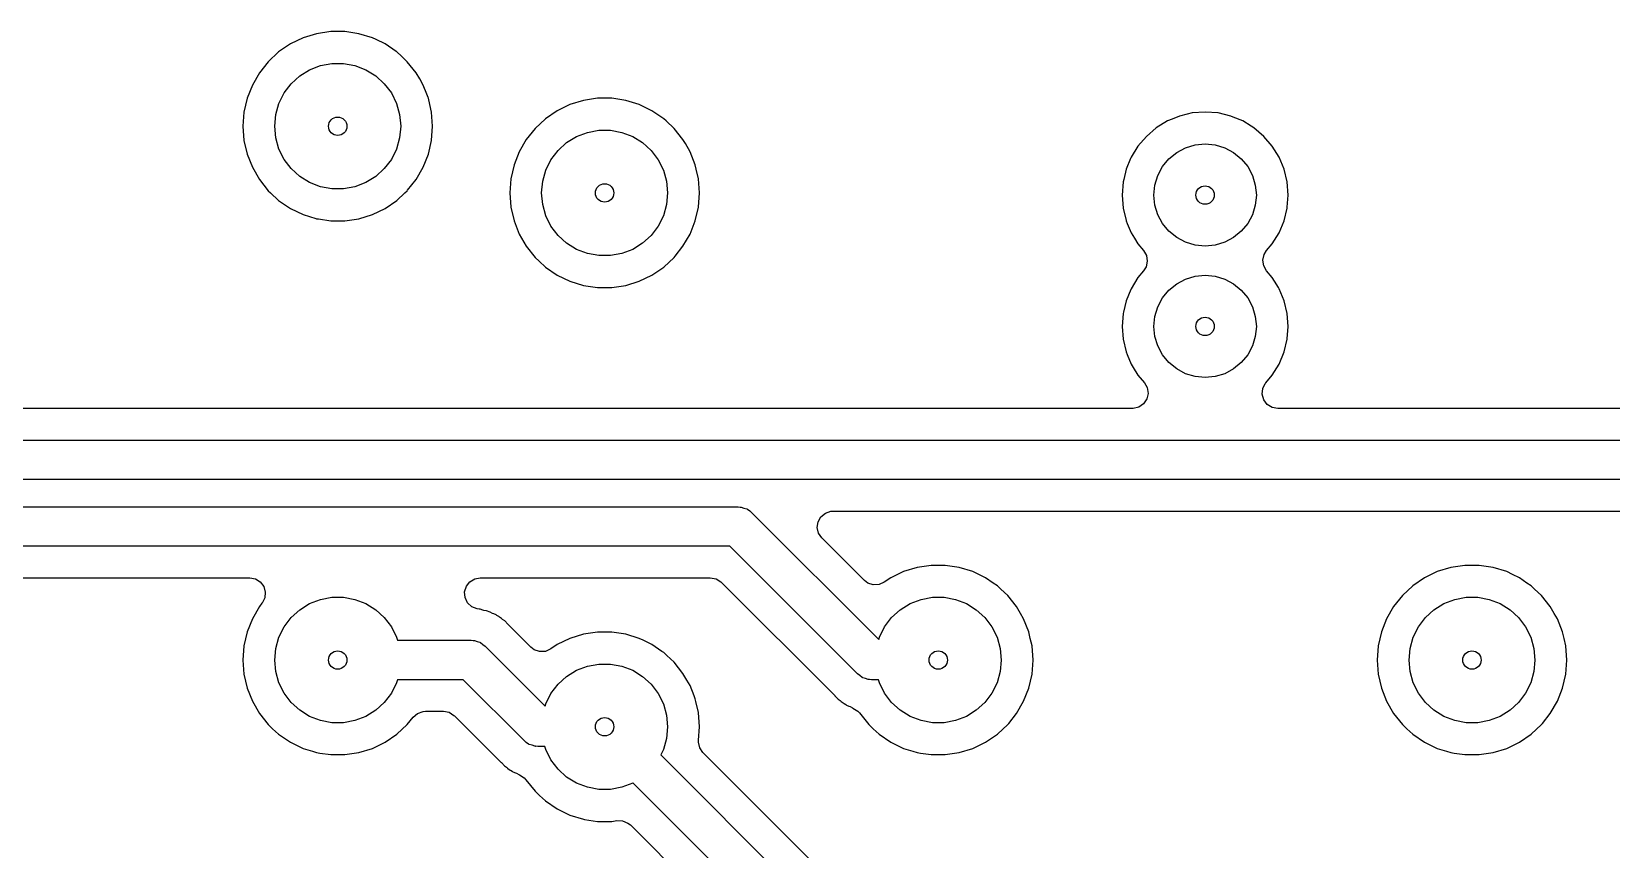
# Model space of a CAD drawing. Extents: x 0.79 to 9.84, y -6.5 to -0.79.
# Drawn here: x 4.108 to 5.292, y -4.879 to -4.267 of the extents above; entities that cross this region are included whole.
import ezdxf

# ---------------------------------------------------------------- set-up
doc = ezdxf.new("R2010")
doc.units = 0
doc.header["$MEASUREMENT"] = 0
doc.layers.add('BLACK', color=7, linetype='CONTINUOUS')

msp = doc.modelspace()

# ---------------------------------------------------------------- linework, layer by layer
at = {"layer": 'BLACK', "linetype": 'CONTINUOUS'}
for p, q in [((4.3114, -4.2712), (4.3019, -4.2758)), ((4.3216, -4.2681), (4.3114, -4.2712)), ((4.3114, -4.2712), (4.3114, -4.2712)), ((4.3321, -4.2665), (4.3216, -4.2681)), ((4.3216, -4.2681), (4.3216, -4.2681)), ((4.3427, -4.2665), (4.3321, -4.2665)), ((4.3321, -4.2665), (4.3321, -4.2665)), ((4.3532, -4.2681), (4.3427, -4.2665)), ((4.3427, -4.2665), (4.3427, -4.2665)), ((4.3634, -4.2712), (4.3532, -4.2681)), ((4.3532, -4.2681), (4.3532, -4.2681)), ((4.3661, -4.2725), (4.3634, -4.2712)), ((4.3634, -4.2712), (4.3634, -4.2712)), ((4.3634, -4.2712), (4.3634, -4.2712)), ((4.3634, -4.2712), (4.3634, -4.2712)), ((4.3729, -4.2758), (4.3661, -4.2725)), ((4.2931, -4.2818), (4.2853, -4.2891)), ((4.3019, -4.2758), (4.2931, -4.2818)), ((4.2931, -4.2818), (4.2931, -4.2818)), ((4.3019, -4.2758), (4.3019, -4.2758)), ((4.3811, -4.2814), (4.3729, -4.2758)), ((4.3817, -4.2818), (4.3811, -4.2814)), ((4.3851, -4.285), (4.3817, -4.2818)), ((4.3895, -4.2891), (4.3851, -4.285)), ((4.2787, -4.2974), (4.2734, -4.3066)), ((4.2853, -4.2891), (4.2787, -4.2974)), ((4.3089, -4.2997), (4.3163, -4.2951)), ((4.3163, -4.2951), (4.3245, -4.292)), ((4.3245, -4.292), (4.333, -4.2904)), ((4.333, -4.2904), (4.3418, -4.2904)), ((4.3418, -4.2904), (4.3503, -4.292)), ((4.3503, -4.292), (4.3585, -4.2951)), ((4.3585, -4.2951), (4.3659, -4.2997)), ((4.3961, -4.2974), (4.3895, -4.2891)), ((4.3988, -4.302), (4.3961, -4.2974)), ((4.3961, -4.2974), (4.3961, -4.2974)), ((4.3961, -4.2974), (4.3961, -4.2974)), ((4.2734, -4.3066), (4.2695, -4.3164)), ((4.2734, -4.3066), (4.2734, -4.3066)), ((4.2972, -4.3125), (4.3025, -4.3056)), ((4.3025, -4.3056), (4.3089, -4.2997)), ((4.3659, -4.2997), (4.3723, -4.3056)), ((4.3723, -4.3056), (4.3776, -4.3125)), ((4.4014, -4.3066), (4.3988, -4.302)), ((4.4041, -4.3133), (4.4014, -4.3066)), ((4.4014, -4.3066), (4.4014, -4.3066)), ((4.2695, -4.3164), (4.2671, -4.3268)), ((4.291, -4.3287), (4.2933, -4.3203)), ((4.2933, -4.3203), (4.2972, -4.3125)), ((4.3776, -4.3125), (4.3815, -4.3203)), ((4.3815, -4.3203), (4.3838, -4.3287)), ((4.4051, -4.316), (4.4041, -4.3133)), ((4.4053, -4.3164), (4.4051, -4.316)), ((4.4064, -4.3212), (4.4053, -4.3164)), ((4.5216, -4.3181), (4.5114, -4.3212)), ((4.5321, -4.3165), (4.5216, -4.3181)), ((4.5216, -4.3181), (4.5216, -4.3181)), ((4.5427, -4.3165), (4.5321, -4.3165)), ((4.5321, -4.3165), (4.5321, -4.3165)), ((4.5532, -4.3181), (4.5427, -4.3165)), ((4.5427, -4.3165), (4.5427, -4.3165)), ((4.5634, -4.3212), (4.5532, -4.3181)), ((4.5532, -4.3181), (4.5532, -4.3181)), ((4.2671, -4.3268), (4.2663, -4.3374)), ((4.2902, -4.3374), (4.291, -4.3287)), ((4.3838, -4.3287), (4.3846, -4.3374)), ((4.4077, -4.3268), (4.4064, -4.3212)), ((4.4085, -4.3374), (4.4077, -4.3268)), ((4.4931, -4.3318), (4.4853, -4.3391)), ((4.5019, -4.3258), (4.4931, -4.3318)), ((4.4931, -4.3318), (4.4931, -4.3318)), ((4.5114, -4.3212), (4.5019, -4.3258)), ((4.5019, -4.3258), (4.5019, -4.3258)), ((4.5114, -4.3212), (4.5114, -4.3212)), ((4.5678, -4.3233), (4.5634, -4.3212)), ((4.5634, -4.3212), (4.5634, -4.3212)), ((4.5634, -4.3212), (4.5634, -4.3212)), ((4.5634, -4.3212), (4.5634, -4.3212)), ((4.5729, -4.3258), (4.5678, -4.3233)), ((4.5817, -4.3318), (4.5729, -4.3258)), ((4.5836, -4.3335), (4.5817, -4.3318)), ((4.5817, -4.3318), (4.5817, -4.3318)), ((4.9626, -4.3321), (4.9592, -4.3335)), ((4.9682, -4.3298), (4.9626, -4.3321)), ((4.974, -4.3284), (4.9682, -4.3298)), ((4.9777, -4.3275), (4.974, -4.3284)), ((4.9874, -4.3268), (4.9777, -4.3275)), ((4.9777, -4.3275), (4.9777, -4.3275)), ((4.9777, -4.3275), (4.9777, -4.3275)), ((4.9777, -4.3275), (4.9777, -4.3275)), ((4.9971, -4.3275), (4.9874, -4.3268)), ((4.9874, -4.3268), (4.9874, -4.3268)), ((5.0066, -4.3298), (4.9971, -4.3275)), ((4.9971, -4.3275), (4.9971, -4.3275)), ((4.9971, -4.3275), (4.9971, -4.3275)), ((4.9971, -4.3275), (4.9971, -4.3275)), ((5.0085, -4.3306), (5.0066, -4.3298)), ((5.0066, -4.3298), (5.0066, -4.3298)), ((5.0066, -4.3298), (5.0066, -4.3298)), ((5.0156, -4.3335), (5.0085, -4.3306)), ((4.2663, -4.3374), (4.2671, -4.348)), ((4.291, -4.3461), (4.2902, -4.3374)), ((4.3846, -4.3374), (4.3838, -4.3461)), ((4.4077, -4.348), (4.4085, -4.3374)), ((4.4853, -4.3391), (4.4787, -4.3474)), ((4.5163, -4.3451), (4.5245, -4.342)), ((4.5245, -4.342), (4.533, -4.3404)), ((4.533, -4.3404), (4.5418, -4.3404)), ((4.5418, -4.3404), (4.5503, -4.342)), ((4.5503, -4.342), (4.5585, -4.3451)), ((4.5895, -4.3391), (4.5836, -4.3335)), ((4.5961, -4.3474), (4.5895, -4.3391)), ((4.9508, -4.3386), (4.9434, -4.345)), ((4.9592, -4.3335), (4.9508, -4.3386)), ((4.9592, -4.3335), (4.9592, -4.3335)), ((4.9592, -4.3335), (4.9592, -4.3335)), ((4.9592, -4.3335), (4.9592, -4.3335)), ((5.0219, -4.3374), (5.0156, -4.3335)), ((5.0156, -4.3335), (5.0156, -4.3335)), ((5.0156, -4.3335), (5.0156, -4.3335)), ((5.024, -4.3386), (5.0219, -4.3374)), ((5.0314, -4.345), (5.024, -4.3386)), ((4.2671, -4.348), (4.2695, -4.3584)), ((4.2933, -4.3545), (4.291, -4.3461)), ((4.2972, -4.3623), (4.2933, -4.3545)), ((4.3815, -4.3545), (4.3776, -4.3623)), ((4.3838, -4.3461), (4.3815, -4.3545)), ((4.4053, -4.3584), (4.4077, -4.348)), ((4.4734, -4.3566), (4.4695, -4.3664)), ((4.4787, -4.3474), (4.4734, -4.3566)), ((4.4734, -4.3566), (4.4734, -4.3566)), ((4.4972, -4.3625), (4.5025, -4.3556)), ((4.5025, -4.3556), (4.5089, -4.3497)), ((4.5089, -4.3497), (4.5163, -4.3451)), ((4.5585, -4.3451), (4.5659, -4.3497)), ((4.5659, -4.3497), (4.5723, -4.3556)), ((4.5723, -4.3556), (4.5776, -4.3625)), ((4.5979, -4.3504), (4.5961, -4.3474)), ((4.5961, -4.3474), (4.5961, -4.3474)), ((4.5961, -4.3474), (4.5961, -4.3474)), ((4.6014, -4.3566), (4.5979, -4.3504)), ((4.6053, -4.3664), (4.6014, -4.3566)), ((4.6014, -4.3566), (4.6014, -4.3566)), ((4.9371, -4.3524), (4.932, -4.3607)), ((4.9434, -4.345), (4.9371, -4.3524)), ((4.9661, -4.3571), (4.9727, -4.3535)), ((4.9727, -4.3535), (4.9799, -4.3513)), ((4.9799, -4.3513), (4.9874, -4.3506)), ((4.9874, -4.3506), (4.9949, -4.3513)), ((4.9949, -4.3513), (5.0021, -4.3535)), ((5.0021, -4.3535), (5.0087, -4.3571)), ((5.0377, -4.3524), (5.0314, -4.345)), ((5.0428, -4.3607), (5.0377, -4.3524)), ((4.2695, -4.3584), (4.2734, -4.3682)), ((4.2734, -4.3682), (4.2734, -4.3682)), ((4.2734, -4.3682), (4.2787, -4.3774)), ((4.3025, -4.3692), (4.2972, -4.3623)), ((4.3776, -4.3623), (4.3723, -4.3692)), ((4.3961, -4.3774), (4.4014, -4.3682)), ((4.4014, -4.3682), (4.4053, -4.3584)), ((4.4695, -4.3664), (4.4671, -4.3768)), ((4.4933, -4.3703), (4.4972, -4.3625)), ((4.5776, -4.3625), (4.5815, -4.3703)), ((4.6061, -4.3697), (4.6053, -4.3664)), ((4.9316, -4.3615), (4.9282, -4.3697)), ((4.932, -4.3607), (4.9316, -4.3615)), ((4.932, -4.3607), (4.932, -4.3607)), ((4.932, -4.3607), (4.932, -4.3607)), ((4.9519, -4.3743), (4.9555, -4.3677)), ((4.9555, -4.3677), (4.9603, -4.3618)), ((4.9603, -4.3618), (4.9661, -4.3571)), ((5.0087, -4.3571), (5.0145, -4.3618)), ((5.0145, -4.3618), (5.0193, -4.3677)), ((5.0193, -4.3677), (5.0229, -4.3743)), ((5.0466, -4.3697), (5.0428, -4.3607)), ((4.2787, -4.3774), (4.2853, -4.3858)), ((4.3089, -4.3751), (4.3025, -4.3692)), ((4.3163, -4.3797), (4.3089, -4.3751)), ((4.3245, -4.3828), (4.3163, -4.3797)), ((4.3585, -4.3797), (4.3503, -4.3828)), ((4.3659, -4.3751), (4.3585, -4.3797)), ((4.3723, -4.3692), (4.3659, -4.3751)), ((4.3898, -4.3854), (4.3961, -4.3774)), ((4.3961, -4.3774), (4.3961, -4.3774)), ((4.3961, -4.3774), (4.3961, -4.3774)), ((4.4671, -4.3768), (4.4663, -4.3874)), ((4.4902, -4.3874), (4.491, -4.3787)), ((4.491, -4.3787), (4.4933, -4.3703)), ((4.5815, -4.3703), (4.5838, -4.3787)), ((4.5838, -4.3787), (4.5846, -4.3874)), ((4.6077, -4.3768), (4.6061, -4.3697)), ((4.6085, -4.3874), (4.6077, -4.3768)), ((4.9259, -4.3792), (4.9252, -4.389)), ((4.9264, -4.3773), (4.9259, -4.3792)), ((4.9259, -4.3792), (4.9259, -4.3792)), ((4.9282, -4.3697), (4.9264, -4.3773)), ((4.9282, -4.3697), (4.9282, -4.3697)), ((4.9282, -4.3697), (4.9282, -4.3697)), ((4.9498, -4.3815), (4.9519, -4.3743)), ((5.0229, -4.3743), (5.025, -4.3815)), ((5.0489, -4.3792), (5.0466, -4.3697)), ((5.0496, -4.389), (5.0489, -4.3792)), ((5.0489, -4.3792), (5.0489, -4.3792)), ((5.0489, -4.3792), (5.0489, -4.3792)), ((4.2853, -4.3858), (4.2871, -4.3874)), ((4.2871, -4.3874), (4.2931, -4.393)), ((4.333, -4.3844), (4.3245, -4.3828)), ((4.3418, -4.3844), (4.333, -4.3844)), ((4.3503, -4.3828), (4.3418, -4.3844)), ((4.3817, -4.393), (4.3877, -4.3874)), ((4.3877, -4.3874), (4.3895, -4.3858)), ((4.3895, -4.3858), (4.3898, -4.3854)), ((4.4663, -4.3874), (4.4671, -4.398)), ((4.491, -4.3961), (4.4902, -4.3874)), ((4.5846, -4.3874), (4.5838, -4.3961)), ((4.6077, -4.398), (4.6085, -4.3874)), ((4.9252, -4.389), (4.9252, -4.389)), ((4.9252, -4.389), (4.9259, -4.3987)), ((4.949, -4.389), (4.9498, -4.3815)), ((4.9498, -4.3965), (4.949, -4.389)), ((5.025, -4.3815), (5.0258, -4.389)), ((5.0258, -4.389), (5.025, -4.3965)), ((5.0489, -4.398), (5.0496, -4.389)), ((5.0496, -4.389), (5.0496, -4.389)), ((4.2931, -4.393), (4.2967, -4.3955)), ((4.2967, -4.3955), (4.3019, -4.399)), ((4.3019, -4.399), (4.3019, -4.399)), ((4.3019, -4.399), (4.3019, -4.399)), ((4.3019, -4.399), (4.3114, -4.4036)), ((4.3114, -4.4036), (4.3114, -4.4036)), ((4.3114, -4.4036), (4.3114, -4.4036)), ((4.3114, -4.4036), (4.3211, -4.4066)), ((4.3532, -4.4067), (4.3634, -4.4036)), ((4.3634, -4.4036), (4.3729, -4.399)), ((4.3729, -4.399), (4.3817, -4.393)), ((4.4671, -4.398), (4.4695, -4.4084)), ((4.4933, -4.4045), (4.491, -4.3961)), ((4.5838, -4.3961), (4.5815, -4.4045)), ((4.6053, -4.4084), (4.6077, -4.398)), ((4.9259, -4.3987), (4.9259, -4.3987)), ((4.9259, -4.3987), (4.9259, -4.3987)), ((4.9259, -4.3987), (4.9259, -4.3987)), ((4.9259, -4.3987), (4.9282, -4.408)), ((4.9519, -4.4037), (4.9498, -4.3965)), ((4.9555, -4.4103), (4.9519, -4.4037)), ((5.0229, -4.4037), (5.0193, -4.4103)), ((5.025, -4.3965), (5.0229, -4.4037)), ((5.0466, -4.4082), (5.0489, -4.3987)), ((5.0489, -4.3987), (5.0489, -4.398)), ((4.3211, -4.4066), (4.3216, -4.4067)), ((4.3216, -4.4067), (4.3216, -4.4067)), ((4.3216, -4.4067), (4.3216, -4.4067)), ((4.3216, -4.4067), (4.3231, -4.4069)), ((4.3231, -4.4069), (4.3321, -4.4083)), ((4.3321, -4.4083), (4.3321, -4.4083)), ((4.3321, -4.4083), (4.3321, -4.4083)), ((4.3321, -4.4083), (4.3427, -4.4083)), ((4.3427, -4.4083), (4.3532, -4.4067)), ((4.3427, -4.4083), (4.3427, -4.4083)), ((4.4695, -4.4084), (4.4734, -4.4182)), ((4.4972, -4.4123), (4.4933, -4.4045)), ((4.5025, -4.4192), (4.4972, -4.4123)), ((4.5776, -4.4123), (4.5723, -4.4192)), ((4.5815, -4.4045), (4.5776, -4.4123)), ((4.6014, -4.4182), (4.6053, -4.4084)), ((4.9282, -4.408), (4.9282, -4.4082)), ((4.9282, -4.4082), (4.9291, -4.4102)), ((4.9291, -4.4102), (4.932, -4.4172)), ((4.9603, -4.4161), (4.9555, -4.4103)), ((5.0193, -4.4103), (5.0145, -4.4161)), ((5.0428, -4.4172), (5.0466, -4.4082)), ((4.4734, -4.4182), (4.4734, -4.4182)), ((4.4734, -4.4182), (4.4787, -4.4274)), ((4.4787, -4.4274), (4.4853, -4.4358)), ((4.5089, -4.4251), (4.5025, -4.4192)), ((4.5163, -4.4297), (4.5089, -4.4251)), ((4.5659, -4.4251), (4.5585, -4.4297)), ((4.5723, -4.4192), (4.5659, -4.4251)), ((4.5902, -4.4349), (4.5961, -4.4274)), ((4.5961, -4.4274), (4.6014, -4.4182)), ((4.5961, -4.4274), (4.5961, -4.4274)), ((4.5961, -4.4274), (4.5961, -4.4274)), ((4.932, -4.4172), (4.932, -4.4172)), ((4.932, -4.4172), (4.932, -4.4172)), ((4.932, -4.4172), (4.9345, -4.4214)), ((4.9345, -4.4214), (4.9371, -4.4255)), ((4.9371, -4.4255), (4.9371, -4.4255)), ((4.9371, -4.4255), (4.9371, -4.4255)), ((4.9371, -4.4255), (4.9413, -4.4305)), ((4.9661, -4.4209), (4.9603, -4.4161)), ((4.9727, -4.4244), (4.9661, -4.4209)), ((4.9799, -4.4266), (4.9727, -4.4244)), ((4.9874, -4.4274), (4.9799, -4.4266)), ((4.9949, -4.4266), (4.9874, -4.4274)), ((5.0021, -4.4244), (4.9949, -4.4266)), ((5.0087, -4.4209), (5.0021, -4.4244)), ((5.0145, -4.4161), (5.0087, -4.4209)), ((5.0335, -4.4305), (5.0377, -4.4255)), ((5.0377, -4.4255), (5.0428, -4.4172)), ((5.0377, -4.4255), (5.0377, -4.4255)), ((5.0377, -4.4255), (5.0377, -4.4255)), ((4.4853, -4.4358), (4.4883, -4.4386)), ((4.4883, -4.4386), (4.4931, -4.443)), ((4.5245, -4.4328), (4.5163, -4.4297)), ((4.533, -4.4344), (4.5245, -4.4328)), ((4.5418, -4.4344), (4.533, -4.4344)), ((4.5503, -4.4328), (4.5418, -4.4344)), ((4.5585, -4.4297), (4.5503, -4.4328)), ((4.5817, -4.443), (4.5895, -4.4358)), ((4.5895, -4.4358), (4.5902, -4.4349)), ((4.9413, -4.4305), (4.9435, -4.4343)), ((4.9441, -4.4386), (4.9432, -4.4428)), ((4.9435, -4.4343), (4.9441, -4.4386)), ((5.0307, -4.4378), (5.0316, -4.4336)), ((5.0313, -4.4421), (5.0307, -4.4378)), ((5.0316, -4.4336), (5.0335, -4.4305)), ((4.4931, -4.443), (4.4931, -4.443)), ((4.4931, -4.443), (4.5019, -4.449)), ((4.5019, -4.449), (4.5019, -4.449)), ((4.5019, -4.449), (4.5019, -4.449)), ((4.5019, -4.449), (4.5114, -4.4536)), ((4.5634, -4.4536), (4.5729, -4.449)), ((4.5729, -4.449), (4.5817, -4.443)), ((4.9371, -4.4508), (4.932, -4.4592)), ((4.9413, -4.4458), (4.9371, -4.4508)), ((4.9371, -4.4508), (4.9371, -4.4508)), ((4.9432, -4.4428), (4.9413, -4.4458)), ((4.9727, -4.4519), (4.9799, -4.4498)), ((4.9799, -4.4498), (4.9874, -4.449)), ((4.9874, -4.449), (4.9949, -4.4498)), ((4.9949, -4.4498), (5.0021, -4.4519)), ((5.0335, -4.4458), (5.0313, -4.4421)), ((5.0377, -4.4508), (5.0335, -4.4458)), ((5.0394, -4.4536), (5.0377, -4.4508)), ((5.0377, -4.4508), (5.0377, -4.4508)), ((5.0377, -4.4508), (5.0377, -4.4508)), ((4.5114, -4.4536), (4.5114, -4.4536)), ((4.5114, -4.4536), (4.5114, -4.4536)), ((4.5114, -4.4536), (4.5216, -4.4567)), ((4.5216, -4.4567), (4.5216, -4.4567)), ((4.5216, -4.4567), (4.5216, -4.4567)), ((4.5216, -4.4567), (4.5216, -4.4567)), ((4.5216, -4.4567), (4.5268, -4.4575)), ((4.5268, -4.4575), (4.5321, -4.4583)), ((4.5321, -4.4583), (4.5321, -4.4583)), ((4.5321, -4.4583), (4.5321, -4.4583)), ((4.5321, -4.4583), (4.5427, -4.4583)), ((4.5427, -4.4583), (4.5532, -4.4567)), ((4.5427, -4.4583), (4.5427, -4.4583)), ((4.5532, -4.4567), (4.5634, -4.4536)), ((4.9317, -4.4598), (4.9282, -4.4682)), ((4.932, -4.4592), (4.9317, -4.4598)), ((4.932, -4.4592), (4.932, -4.4592)), ((4.932, -4.4592), (4.932, -4.4592)), ((4.9555, -4.4661), (4.9603, -4.4603)), ((4.9603, -4.4603), (4.9661, -4.4555)), ((4.9661, -4.4555), (4.9727, -4.4519)), ((5.0021, -4.4519), (5.0087, -4.4555)), ((5.0087, -4.4555), (5.0145, -4.4603)), ((5.0145, -4.4603), (5.0193, -4.4661)), ((5.0423, -4.4583), (5.0394, -4.4536)), ((5.0428, -4.4592), (5.0423, -4.4583)), ((5.0466, -4.4682), (5.0428, -4.4592)), ((4.9282, -4.4682), (4.9262, -4.4768)), ((4.9282, -4.4682), (4.9282, -4.4682)), ((4.9282, -4.4682), (4.9282, -4.4682)), ((4.9498, -4.4799), (4.9519, -4.4727)), ((4.9519, -4.4727), (4.9555, -4.4661)), ((5.0193, -4.4661), (5.0229, -4.4727)), ((5.0229, -4.4727), (5.025, -4.4799)), ((5.0489, -4.4777), (5.0466, -4.4682)), ((4.9259, -4.4777), (4.9252, -4.4874)), ((4.9262, -4.4768), (4.9259, -4.4777)), ((4.9259, -4.4777), (4.9259, -4.4777)), ((4.949, -4.4874), (4.9498, -4.4799)), ((5.025, -4.4799), (5.0258, -4.4874)), ((5.0496, -4.4874), (5.0489, -4.4777)), ((5.0489, -4.4777), (5.0489, -4.4777)), ((5.0489, -4.4777), (5.0489, -4.4777)), ((4.9252, -4.4874), (4.9252, -4.4874)), ((4.9252, -4.4874), (4.9259, -4.4971)), ((4.9259, -4.4971), (4.9259, -4.4971)), ((4.9259, -4.4971), (4.9259, -4.4971)), ((4.9259, -4.4971), (4.9259, -4.4971)), ((4.9259, -4.4971), (4.9282, -4.5066)), ((4.9498, -4.4949), (4.949, -4.4874)), ((4.9519, -4.5021), (4.9498, -4.4949)), ((5.025, -4.4949), (5.0229, -4.5021)), ((5.0258, -4.4874), (5.025, -4.4949)), ((5.0466, -4.5066), (5.0489, -4.4971)), ((5.0489, -4.4968), (5.0496, -4.4874)), ((5.0489, -4.4971), (5.0489, -4.4968)), ((5.0496, -4.4874), (5.0496, -4.4874)), ((4.9282, -4.5066), (4.9282, -4.5066)), ((4.9282, -4.5066), (4.9289, -4.5084)), ((4.9289, -4.5084), (4.932, -4.5156)), ((4.9555, -4.5087), (4.9519, -4.5021)), ((4.9603, -4.5145), (4.9555, -4.5087)), ((5.0193, -4.5087), (5.0145, -4.5145)), ((5.0229, -4.5021), (5.0193, -4.5087)), ((5.0428, -4.5156), (5.0466, -4.5066)), ((4.932, -4.5156), (4.932, -4.5156)), ((4.932, -4.5156), (4.932, -4.5156)), ((4.932, -4.5156), (4.9336, -4.5182)), ((4.9336, -4.5182), (4.9371, -4.524)), ((4.9661, -4.5193), (4.9603, -4.5145)), ((4.9727, -4.5229), (4.9661, -4.5193)), ((5.0087, -4.5193), (5.0021, -4.5229)), ((5.0145, -4.5145), (5.0087, -4.5193)), ((5.0377, -4.524), (5.0428, -4.5156)), ((4.9371, -4.524), (4.9419, -4.5296)), ((4.9419, -4.5296), (4.944, -4.5333)), ((4.944, -4.5333), (4.9447, -4.5376)), ((4.9799, -4.525), (4.9727, -4.5229)), ((4.9874, -4.5258), (4.9799, -4.525)), ((4.9949, -4.525), (4.9874, -4.5258)), ((5.0021, -4.5229), (4.9949, -4.525)), ((5.0302, -4.5383), (5.0306, -4.534)), ((5.0306, -4.534), (5.0325, -4.5301)), ((5.0325, -4.5301), (5.0329, -4.5296)), ((5.0329, -4.5296), (5.0377, -4.524)), ((4.9413, -4.5454), (4.9378, -4.5479)), ((4.9437, -4.5418), (4.9413, -4.5454)), ((4.9447, -4.5376), (4.9437, -4.5418)), ((5.0314, -4.5425), (5.0302, -4.5383)), ((5.034, -4.5459), (5.0314, -4.5425)), ((5.0376, -4.5482), (5.034, -4.5459)), ((4.9329, -4.549), (3.4031, -4.549)), ((4.9336, -4.549), (4.9329, -4.549)), ((4.9378, -4.5479), (4.9336, -4.549)), ((5.0419, -4.549), (5.0376, -4.5482)), ((5.5842, -4.549), (5.0419, -4.549)), ((3.3821, -4.5726), (5.5874, -4.5726)), ((5.5813, -4.6022), (3.3821, -4.6022)), ((3.4874, -4.6226), (4.6374, -4.6226)), ((4.6374, -4.6226), (4.6389, -4.6228)), ((4.6389, -4.6228), (4.6392, -4.6228)), ((4.6392, -4.6228), (4.6394, -4.6228)), ((4.6394, -4.6228), (4.6398, -4.6228)), ((4.6398, -4.6228), (4.6418, -4.6235)), ((4.6418, -4.6235), (4.6439, -4.6241)), ((4.6439, -4.6241), (4.6441, -4.6243)), ((4.6441, -4.6243), (4.6444, -4.6244)), ((4.6444, -4.6244), (4.6461, -4.6257)), ((4.6461, -4.6257), (4.6478, -4.627)), ((4.6478, -4.627), (4.7429, -4.722)), ((4.6995, -4.6301), (4.7028, -4.6273)), ((4.7028, -4.6273), (4.7069, -4.6259)), ((4.7069, -4.6259), (4.7085, -4.6258)), ((4.7085, -4.6258), (5.5666, -4.6258)), ((4.6968, -4.6381), (4.6974, -4.6338)), ((4.6978, -4.6423), (4.6968, -4.6381)), ((4.6974, -4.6338), (4.6995, -4.6301)), ((4.6313, -4.6522), (3.4935, -4.6522)), ((4.727, -4.7478), (4.6313, -4.6522)), ((4.7002, -4.6459), (4.6978, -4.6423)), ((4.7321, -4.6777), (4.7002, -4.6459)), ((3.5082, -4.6758), (4.2714, -4.6758)), ((4.2714, -4.6758), (4.2757, -4.6766)), ((4.4402, -4.6765), (4.4442, -4.6758)), ((4.4442, -4.6758), (4.6166, -4.6758)), ((4.6166, -4.6758), (4.6209, -4.6766)), ((4.7519, -4.6758), (4.747, -4.6791)), ((4.7614, -4.6712), (4.7519, -4.6758)), ((4.7519, -4.6758), (4.7519, -4.6758)), ((4.7716, -4.6681), (4.7614, -4.6712)), ((4.7614, -4.6712), (4.7614, -4.6712)), ((4.7821, -4.6665), (4.7716, -4.6681)), ((4.7716, -4.6681), (4.7716, -4.6681)), ((4.7927, -4.6665), (4.7821, -4.6665)), ((4.7821, -4.6665), (4.7821, -4.6665)), ((4.8032, -4.6681), (4.7927, -4.6665)), ((4.7927, -4.6665), (4.7927, -4.6665)), ((4.8134, -4.6712), (4.8032, -4.6681)), ((4.8032, -4.6681), (4.8032, -4.6681)), ((4.8178, -4.6733), (4.8134, -4.6712)), ((4.8134, -4.6712), (4.8134, -4.6712)), ((4.8134, -4.6712), (4.8134, -4.6712)), ((4.8134, -4.6712), (4.8134, -4.6712)), ((4.8229, -4.6758), (4.8178, -4.6733)), ((4.8286, -4.6797), (4.8229, -4.6758)), ((5.1519, -4.6758), (5.1431, -4.6818)), ((5.1614, -4.6712), (5.1519, -4.6758)), ((5.1519, -4.6758), (5.1519, -4.6758)), ((5.1716, -4.6681), (5.1614, -4.6712)), ((5.1614, -4.6712), (5.1614, -4.6712)), ((5.1821, -4.6665), (5.1716, -4.6681)), ((5.1716, -4.6681), (5.1716, -4.6681)), ((5.1927, -4.6665), (5.1821, -4.6665)), ((5.1821, -4.6665), (5.1821, -4.6665)), ((5.2032, -4.6681), (5.1927, -4.6665)), ((5.1927, -4.6665), (5.1927, -4.6665)), ((5.2134, -4.6712), (5.2032, -4.6681)), ((5.2032, -4.6681), (5.2032, -4.6681)), ((5.2178, -4.6733), (5.2134, -4.6712)), ((5.2134, -4.6712), (5.2134, -4.6712)), ((5.2134, -4.6712), (5.2134, -4.6712)), ((5.2134, -4.6712), (5.2134, -4.6712)), ((5.2229, -4.6758), (5.2178, -4.6733)), ((5.2286, -4.6797), (5.2229, -4.6758)), ((4.2757, -4.6766), (4.2793, -4.6789)), ((4.2793, -4.6789), (4.2819, -4.6823)), ((4.2819, -4.6823), (4.2831, -4.6865)), ((4.2831, -4.6865), (4.2827, -4.6908)), ((4.4325, -4.6863), (4.4338, -4.6821)), ((4.4329, -4.6906), (4.4325, -4.6863)), ((4.4338, -4.6821), (4.4365, -4.6787)), ((4.4365, -4.6787), (4.4402, -4.6765)), ((4.6209, -4.6766), (4.6245, -4.6789)), ((4.6245, -4.6789), (4.6249, -4.6793)), ((4.6249, -4.6793), (4.7098, -4.7641)), ((4.7346, -4.6797), (4.7321, -4.6777)), ((4.7387, -4.6811), (4.7346, -4.6797)), ((4.7431, -4.6809), (4.7387, -4.6811)), ((4.747, -4.6791), (4.7431, -4.6809)), ((4.8317, -4.6818), (4.8286, -4.6797)), ((4.8343, -4.6842), (4.8317, -4.6818)), ((4.8395, -4.6891), (4.8343, -4.6842)), ((5.1431, -4.6818), (5.1353, -4.6891)), ((5.1431, -4.6818), (5.1431, -4.6818)), ((5.2317, -4.6818), (5.2286, -4.6797)), ((5.2343, -4.6842), (5.2317, -4.6818)), ((5.2395, -4.6891), (5.2343, -4.6842)), ((4.2787, -4.6974), (4.2734, -4.7066)), ((4.2806, -4.6949), (4.2787, -4.6974)), ((4.2808, -4.6947), (4.2806, -4.6949)), ((4.2827, -4.6908), (4.2808, -4.6947)), ((4.3025, -4.7056), (4.3089, -4.6997)), ((4.3089, -4.6997), (4.3163, -4.6951)), ((4.3163, -4.6951), (4.3245, -4.692)), ((4.3245, -4.692), (4.333, -4.6904)), ((4.333, -4.6904), (4.3418, -4.6904)), ((4.3418, -4.6904), (4.3503, -4.692)), ((4.3503, -4.692), (4.3585, -4.6951)), ((4.3585, -4.6951), (4.3659, -4.6997)), ((4.3659, -4.6997), (4.3723, -4.7056)), ((4.4347, -4.6945), (4.4329, -4.6906)), ((4.4379, -4.6975), (4.4347, -4.6945)), ((4.4419, -4.6991), (4.4379, -4.6975)), ((4.442, -4.6991), (4.4419, -4.6991)), ((4.4435, -4.6993), (4.442, -4.6991)), ((4.442, -4.6991), (4.442, -4.6991)), ((4.4442, -4.6994), (4.4435, -4.6993)), ((4.4461, -4.7), (4.4442, -4.6994)), ((4.4442, -4.6994), (4.4442, -4.6994)), ((4.447, -4.7002), (4.4461, -4.7)), ((4.7525, -4.7056), (4.7589, -4.6997)), ((4.7589, -4.6997), (4.7663, -4.6951)), ((4.7663, -4.6951), (4.7745, -4.692)), ((4.7745, -4.692), (4.783, -4.6904)), ((4.783, -4.6904), (4.7918, -4.6904)), ((4.7918, -4.6904), (4.8003, -4.692)), ((4.8003, -4.692), (4.8085, -4.6951)), ((4.8085, -4.6951), (4.8159, -4.6997)), ((4.8159, -4.6997), (4.8223, -4.7056)), ((4.8461, -4.6974), (4.8395, -4.6891)), ((4.8491, -4.7025), (4.8461, -4.6974)), ((4.8461, -4.6974), (4.8461, -4.6974)), ((4.8461, -4.6974), (4.8461, -4.6974)), ((5.1287, -4.6974), (5.1234, -4.7066)), ((5.1353, -4.6891), (5.1287, -4.6974)), ((5.1525, -4.7056), (5.1589, -4.6997)), ((5.1589, -4.6997), (5.1663, -4.6951)), ((5.1663, -4.6951), (5.1745, -4.692)), ((5.1745, -4.692), (5.183, -4.6904)), ((5.183, -4.6904), (5.1918, -4.6904)), ((5.1918, -4.6904), (5.2003, -4.692)), ((5.2003, -4.692), (5.2085, -4.6951)), ((5.2085, -4.6951), (5.2159, -4.6997)), ((5.2159, -4.6997), (5.2223, -4.7056)), ((5.2461, -4.6974), (5.2395, -4.6891)), ((5.2491, -4.7025), (5.2461, -4.6974)), ((5.2461, -4.6974), (5.2461, -4.6974)), ((5.2461, -4.6974), (5.2461, -4.6974)), ((4.2734, -4.7066), (4.2695, -4.7164)), ((4.2734, -4.7066), (4.2734, -4.7066)), ((4.2972, -4.7125), (4.3025, -4.7056)), ((4.3723, -4.7056), (4.3776, -4.7125)), ((4.449, -4.7006), (4.447, -4.7002)), ((4.4496, -4.7009), (4.449, -4.7006)), ((4.449, -4.7006), (4.449, -4.7006)), ((4.449, -4.7006), (4.449, -4.7006)), ((4.451, -4.7014), (4.4496, -4.7009)), ((4.4517, -4.7016), (4.451, -4.7014)), ((4.4535, -4.7025), (4.4517, -4.7016)), ((4.4517, -4.7016), (4.4517, -4.7016)), ((4.4543, -4.7029), (4.4535, -4.7025)), ((4.4561, -4.7036), (4.4543, -4.7029)), ((4.4567, -4.7041), (4.4561, -4.7036)), ((4.4561, -4.7036), (4.4561, -4.7036)), ((4.458, -4.7048), (4.4567, -4.7041)), ((4.4586, -4.7052), (4.458, -4.7048)), ((4.4602, -4.7064), (4.4586, -4.7052)), ((4.4586, -4.7052), (4.4586, -4.7052)), ((4.4609, -4.707), (4.4602, -4.7064)), ((4.4625, -4.7081), (4.4609, -4.707)), ((4.4648, -4.7105), (4.4625, -4.7081)), ((4.465, -4.7107), (4.4648, -4.7105)), ((4.4821, -4.7277), (4.465, -4.7107)), ((4.7472, -4.7125), (4.7525, -4.7056)), ((4.8223, -4.7056), (4.8276, -4.7125)), ((4.8514, -4.7066), (4.8491, -4.7025)), ((4.8553, -4.7164), (4.8514, -4.7066)), ((4.8514, -4.7066), (4.8514, -4.7066)), ((5.1234, -4.7066), (5.1195, -4.7164)), ((5.1234, -4.7066), (5.1234, -4.7066)), ((5.1472, -4.7125), (5.1525, -4.7056)), ((5.2223, -4.7056), (5.2276, -4.7125)), ((5.2514, -4.7066), (5.2491, -4.7025)), ((5.2553, -4.7164), (5.2514, -4.7066)), ((5.2514, -4.7066), (5.2514, -4.7066)), ((4.2695, -4.7164), (4.2671, -4.7268)), ((4.291, -4.7287), (4.2933, -4.7203)), ((4.2933, -4.7203), (4.2972, -4.7125)), ((4.3776, -4.7125), (4.3815, -4.7203)), ((4.3815, -4.7203), (4.3821, -4.7226)), ((4.3821, -4.7226), (4.4374, -4.7226)), ((4.4374, -4.7226), (4.4389, -4.7228)), ((4.4389, -4.7228), (4.4392, -4.7228)), ((4.4392, -4.7228), (4.4394, -4.7228)), ((4.4394, -4.7228), (4.4398, -4.7228)), ((4.4398, -4.7228), (4.4418, -4.7235)), ((4.4418, -4.7235), (4.4439, -4.7241)), ((4.5114, -4.7212), (4.5019, -4.7258)), ((4.5216, -4.7181), (4.5114, -4.7212)), ((4.5114, -4.7212), (4.5114, -4.7212)), ((4.5321, -4.7165), (4.5216, -4.7181)), ((4.5216, -4.7181), (4.5216, -4.7181)), ((4.5427, -4.7165), (4.5321, -4.7165)), ((4.5321, -4.7165), (4.5321, -4.7165)), ((4.5532, -4.7181), (4.5427, -4.7165)), ((4.5427, -4.7165), (4.5427, -4.7165)), ((4.5634, -4.7212), (4.5532, -4.7181)), ((4.5532, -4.7181), (4.5532, -4.7181)), ((4.5662, -4.7226), (4.5634, -4.7212)), ((4.5634, -4.7212), (4.5634, -4.7212)), ((4.5634, -4.7212), (4.5634, -4.7212)), ((4.5634, -4.7212), (4.5634, -4.7212)), ((4.5729, -4.7258), (4.5662, -4.7226)), ((4.7429, -4.722), (4.7433, -4.7203)), ((4.7433, -4.7203), (4.7472, -4.7125)), ((4.8276, -4.7125), (4.8315, -4.7203)), ((4.8315, -4.7203), (4.8338, -4.7287)), ((4.8564, -4.7212), (4.8553, -4.7164)), ((4.8577, -4.7268), (4.8564, -4.7212)), ((5.1195, -4.7164), (5.1171, -4.7268)), ((5.141, -4.7287), (5.1433, -4.7203)), ((5.1433, -4.7203), (5.1472, -4.7125)), ((5.2276, -4.7125), (5.2315, -4.7203)), ((5.2315, -4.7203), (5.2338, -4.7287)), ((5.2564, -4.7212), (5.2553, -4.7164)), ((5.2577, -4.7268), (5.2564, -4.7212)), ((4.2671, -4.7268), (4.2663, -4.7374)), ((4.2902, -4.7374), (4.291, -4.7287)), ((4.4439, -4.7241), (4.4441, -4.7243)), ((4.4441, -4.7243), (4.4444, -4.7244)), ((4.4444, -4.7244), (4.4461, -4.7257)), ((4.4461, -4.7257), (4.4478, -4.727)), ((4.4478, -4.727), (4.4929, -4.772)), ((4.4846, -4.7297), (4.4821, -4.7277)), ((4.4887, -4.7311), (4.4846, -4.7297)), ((4.4931, -4.7309), (4.4887, -4.7311)), ((4.497, -4.7291), (4.4931, -4.7309)), ((4.5019, -4.7258), (4.497, -4.7291)), ((4.5019, -4.7258), (4.5019, -4.7258)), ((4.5803, -4.7309), (4.5729, -4.7258)), ((4.5817, -4.7318), (4.5803, -4.7309)), ((4.584, -4.7339), (4.5817, -4.7318)), ((4.5895, -4.7391), (4.584, -4.7339)), ((4.8338, -4.7287), (4.8346, -4.7374)), ((4.8585, -4.7374), (4.8577, -4.7268)), ((5.1171, -4.7268), (5.1163, -4.7374)), ((5.1402, -4.7374), (5.141, -4.7287)), ((5.2338, -4.7287), (5.2346, -4.7374)), ((5.2585, -4.7374), (5.2577, -4.7268)), ((4.2663, -4.7374), (4.2671, -4.748)), ((4.291, -4.7461), (4.2902, -4.7374)), ((4.2933, -4.7545), (4.291, -4.7461)), ((4.5089, -4.7497), (4.5163, -4.7451)), ((4.5163, -4.7451), (4.5245, -4.742)), ((4.5245, -4.742), (4.533, -4.7404)), ((4.533, -4.7404), (4.5418, -4.7404)), ((4.5418, -4.7404), (4.5503, -4.742)), ((4.5503, -4.742), (4.5585, -4.7451)), ((4.5585, -4.7451), (4.5659, -4.7497)), ((4.5961, -4.7474), (4.5895, -4.7391)), ((4.5991, -4.7525), (4.5961, -4.7474)), ((4.5961, -4.7474), (4.5961, -4.7474)), ((4.5961, -4.7474), (4.5961, -4.7474)), ((4.8338, -4.7461), (4.8315, -4.7545)), ((4.8346, -4.7374), (4.8338, -4.7461)), ((4.8577, -4.748), (4.8585, -4.7374)), ((5.1163, -4.7374), (5.1171, -4.748)), ((5.141, -4.7461), (5.1402, -4.7374)), ((5.1433, -4.7545), (5.141, -4.7461)), ((5.2338, -4.7461), (5.2315, -4.7545)), ((5.2346, -4.7374), (5.2338, -4.7461)), ((5.2577, -4.748), (5.2585, -4.7374)), ((4.2671, -4.748), (4.2695, -4.7584)), ((4.2695, -4.7584), (4.2734, -4.7682)), ((4.2972, -4.7623), (4.2933, -4.7545)), ((4.3815, -4.7545), (4.3776, -4.7623)), ((4.3821, -4.7522), (4.3815, -4.7545)), ((4.4313, -4.7522), (4.3821, -4.7522)), ((4.477, -4.7978), (4.4313, -4.7522)), ((4.4972, -4.7625), (4.5025, -4.7556)), ((4.5025, -4.7556), (4.5089, -4.7497)), ((4.5659, -4.7497), (4.5723, -4.7556)), ((4.5723, -4.7556), (4.5776, -4.7625)), ((4.6014, -4.7566), (4.5991, -4.7525)), ((4.6045, -4.7643), (4.6014, -4.7566)), ((4.6014, -4.7566), (4.6014, -4.7566)), ((4.7287, -4.7491), (4.727, -4.7478)), ((4.7304, -4.7504), (4.7287, -4.7491)), ((4.7307, -4.7505), (4.7304, -4.7504)), ((4.7309, -4.7507), (4.7307, -4.7505)), ((4.733, -4.7513), (4.7309, -4.7507)), ((4.735, -4.752), (4.733, -4.7513)), ((4.7354, -4.752), (4.735, -4.752)), ((4.7356, -4.7521), (4.7354, -4.752)), ((4.7359, -4.752), (4.7356, -4.7521)), ((4.7374, -4.7522), (4.7359, -4.752)), ((4.7427, -4.7522), (4.7374, -4.7522)), ((4.7433, -4.7545), (4.7427, -4.7522)), ((4.7472, -4.7623), (4.7433, -4.7545)), ((4.8315, -4.7545), (4.8276, -4.7623)), ((4.8514, -4.7682), (4.8553, -4.7584)), ((4.8553, -4.7584), (4.8577, -4.748)), ((5.1171, -4.748), (5.1195, -4.7584)), ((5.1195, -4.7584), (5.1234, -4.7682)), ((5.1472, -4.7623), (5.1433, -4.7545)), ((5.2315, -4.7545), (5.2276, -4.7623)), ((5.2514, -4.7682), (5.2553, -4.7584)), ((5.2553, -4.7584), (5.2577, -4.748)), ((4.2734, -4.7682), (4.2734, -4.7682)), ((4.2734, -4.7682), (4.2787, -4.7774)), ((4.3025, -4.7692), (4.2972, -4.7623)), ((4.3089, -4.7751), (4.3025, -4.7692)), ((4.3723, -4.7692), (4.3659, -4.7751)), ((4.3776, -4.7623), (4.3723, -4.7692)), ((4.4929, -4.772), (4.4933, -4.7703)), ((4.4933, -4.7703), (4.4972, -4.7625)), ((4.5776, -4.7625), (4.5815, -4.7703)), ((4.5815, -4.7703), (4.5838, -4.7787)), ((4.6053, -4.7664), (4.6045, -4.7643)), ((4.6058, -4.7684), (4.6053, -4.7664)), ((4.6077, -4.7768), (4.6058, -4.7684)), ((4.7098, -4.7641), (4.71, -4.7643)), ((4.71, -4.7643), (4.7123, -4.7667)), ((4.7123, -4.7667), (4.7139, -4.7678)), ((4.7139, -4.7678), (4.7146, -4.7684)), ((4.7146, -4.7684), (4.7162, -4.7696)), ((4.7162, -4.7696), (4.7162, -4.7696)), ((4.7162, -4.7696), (4.7162, -4.7696)), ((4.7162, -4.7696), (4.7168, -4.77)), ((4.7168, -4.77), (4.7181, -4.7707)), ((4.7181, -4.7707), (4.7187, -4.7712)), ((4.7525, -4.7692), (4.7472, -4.7623)), ((4.7589, -4.7751), (4.7525, -4.7692)), ((4.8223, -4.7692), (4.8159, -4.7751)), ((4.8276, -4.7623), (4.8223, -4.7692)), ((4.8461, -4.7774), (4.8514, -4.7682)), ((5.1234, -4.7682), (5.1234, -4.7682)), ((5.1234, -4.7682), (5.1287, -4.7774)), ((5.1525, -4.7692), (5.1472, -4.7623)), ((5.1589, -4.7751), (5.1525, -4.7692)), ((5.2223, -4.7692), (5.2159, -4.7751)), ((5.2276, -4.7623), (5.2223, -4.7692)), ((5.2461, -4.7774), (5.2514, -4.7682)), ((4.2787, -4.7774), (4.2853, -4.7858)), ((4.3163, -4.7797), (4.3089, -4.7751)), ((4.3245, -4.7828), (4.3163, -4.7797)), ((4.333, -4.7844), (4.3245, -4.7828)), ((4.3503, -4.7828), (4.3418, -4.7844)), ((4.3585, -4.7797), (4.3503, -4.7828)), ((4.3659, -4.7751), (4.3585, -4.7797)), ((4.3895, -4.7858), (4.3939, -4.7802)), ((4.3939, -4.7802), (4.3972, -4.7774)), ((4.3972, -4.7774), (4.4013, -4.776)), ((4.4013, -4.776), (4.4031, -4.7758)), ((4.4031, -4.7758), (4.4166, -4.7758)), ((4.4166, -4.7758), (4.4209, -4.7766)), ((4.4209, -4.7766), (4.4245, -4.7789)), ((4.4245, -4.7789), (4.4249, -4.7793)), ((4.4249, -4.7793), (4.4598, -4.8141)), ((4.5838, -4.7787), (4.5846, -4.7874)), ((4.6085, -4.7874), (4.6077, -4.7768)), ((4.7187, -4.7712), (4.7187, -4.7712)), ((4.7187, -4.7712), (4.7187, -4.7712)), ((4.7187, -4.7712), (4.7187, -4.7712)), ((4.7187, -4.7712), (4.7205, -4.7719)), ((4.7205, -4.7719), (4.7213, -4.7723)), ((4.7213, -4.7723), (4.7231, -4.7733)), ((4.7231, -4.7733), (4.7231, -4.7733)), ((4.7231, -4.7733), (4.7235, -4.7734)), ((4.7235, -4.7734), (4.7271, -4.7757)), ((4.7271, -4.7757), (4.7284, -4.7771)), ((4.7284, -4.7771), (4.7284, -4.7771)), ((4.7284, -4.7771), (4.7353, -4.7858)), ((4.7663, -4.7797), (4.7589, -4.7751)), ((4.7745, -4.7828), (4.7663, -4.7797)), ((4.783, -4.7844), (4.7745, -4.7828)), ((4.8003, -4.7828), (4.7918, -4.7844)), ((4.8085, -4.7797), (4.8003, -4.7828)), ((4.8159, -4.7751), (4.8085, -4.7797)), ((4.8402, -4.7849), (4.8461, -4.7774)), ((4.8461, -4.7774), (4.8461, -4.7774)), ((4.8461, -4.7774), (4.8461, -4.7774)), ((5.1287, -4.7774), (5.1353, -4.7858)), ((5.1663, -4.7797), (5.1589, -4.7751)), ((5.1745, -4.7828), (5.1663, -4.7797)), ((5.183, -4.7844), (5.1745, -4.7828)), ((5.2003, -4.7828), (5.1918, -4.7844)), ((5.2085, -4.7797), (5.2003, -4.7828)), ((5.2159, -4.7751), (5.2085, -4.7797)), ((5.2402, -4.7849), (5.2461, -4.7774)), ((5.2461, -4.7774), (5.2461, -4.7774)), ((5.2461, -4.7774), (5.2461, -4.7774)), ((4.2853, -4.7858), (4.2886, -4.7889)), ((4.2886, -4.7889), (4.2931, -4.793)), ((4.2931, -4.793), (4.2931, -4.793)), ((4.2931, -4.793), (4.3019, -4.799)), ((4.3418, -4.7844), (4.333, -4.7844)), ((4.3729, -4.799), (4.3817, -4.793)), ((4.3817, -4.793), (4.3895, -4.7858)), ((4.5846, -4.7874), (4.5838, -4.7961)), ((4.6077, -4.7974), (4.6085, -4.7874)), ((4.7353, -4.7858), (4.7386, -4.7889)), ((4.7386, -4.7889), (4.7431, -4.793)), ((4.7431, -4.793), (4.7431, -4.793)), ((4.7431, -4.793), (4.7519, -4.799)), ((4.7918, -4.7844), (4.783, -4.7844)), ((4.8229, -4.799), (4.8317, -4.793)), ((4.8317, -4.793), (4.8395, -4.7858)), ((4.8395, -4.7858), (4.8402, -4.7849)), ((5.1353, -4.7858), (5.1386, -4.7889)), ((5.1386, -4.7889), (5.1431, -4.793)), ((5.1431, -4.793), (5.1431, -4.793)), ((5.1431, -4.793), (5.1519, -4.799)), ((5.1918, -4.7844), (5.183, -4.7844)), ((5.2229, -4.799), (5.2317, -4.793)), ((5.2317, -4.793), (5.2395, -4.7858)), ((5.2395, -4.7858), (5.2402, -4.7849)), ((4.3019, -4.799), (4.3019, -4.799)), ((4.3019, -4.799), (4.3019, -4.799)), ((4.3019, -4.799), (4.3114, -4.8036)), ((4.3114, -4.8036), (4.3114, -4.8036)), ((4.3114, -4.8036), (4.3114, -4.8036)), ((4.3114, -4.8036), (4.3184, -4.8057)), ((4.3184, -4.8057), (4.3216, -4.8067)), ((4.3532, -4.8067), (4.3634, -4.8036)), ((4.3634, -4.8036), (4.3729, -4.799)), ((4.4787, -4.7991), (4.477, -4.7978)), ((4.4804, -4.8004), (4.4787, -4.7991)), ((4.4807, -4.8005), (4.4804, -4.8004)), ((4.4809, -4.8007), (4.4807, -4.8005)), ((4.483, -4.8013), (4.4809, -4.8007)), ((4.485, -4.802), (4.483, -4.8013)), ((4.4854, -4.802), (4.485, -4.802)), ((4.4856, -4.8021), (4.4854, -4.802)), ((4.4859, -4.802), (4.4856, -4.8021)), ((4.4874, -4.8022), (4.4859, -4.802)), ((4.4927, -4.8022), (4.4874, -4.8022)), ((4.4933, -4.8045), (4.4927, -4.8022)), ((4.4972, -4.8123), (4.4933, -4.8045)), ((4.5815, -4.8045), (4.5794, -4.8085)), ((4.5838, -4.7961), (4.5815, -4.8045)), ((4.6077, -4.7976), (4.6077, -4.7974)), ((4.6077, -4.799), (4.6077, -4.7976)), ((4.6087, -4.8033), (4.6077, -4.799)), ((4.6111, -4.8068), (4.6087, -4.8033)), ((4.7519, -4.799), (4.7519, -4.799)), ((4.7519, -4.799), (4.7519, -4.799)), ((4.7519, -4.799), (4.7614, -4.8036)), ((4.7614, -4.8036), (4.7614, -4.8036)), ((4.7614, -4.8036), (4.7614, -4.8036)), ((4.7614, -4.8036), (4.7684, -4.8057)), ((4.7684, -4.8057), (4.7716, -4.8067)), ((4.8032, -4.8067), (4.8134, -4.8036)), ((4.8134, -4.8036), (4.8229, -4.799)), ((5.1519, -4.799), (5.1519, -4.799)), ((5.1519, -4.799), (5.1519, -4.799)), ((5.1519, -4.799), (5.1614, -4.8036)), ((5.1614, -4.8036), (5.1614, -4.8036)), ((5.1614, -4.8036), (5.1614, -4.8036)), ((5.1614, -4.8036), (5.1684, -4.8057)), ((5.1684, -4.8057), (5.1716, -4.8067)), ((5.2032, -4.8067), (5.2134, -4.8036)), ((5.2134, -4.8036), (5.2229, -4.799)), ((4.3216, -4.8067), (4.3216, -4.8067)), ((4.3216, -4.8067), (4.3216, -4.8067)), ((4.3216, -4.8067), (4.3241, -4.8071)), ((4.3241, -4.8071), (4.3321, -4.8083)), ((4.3321, -4.8083), (4.3321, -4.8083)), ((4.3321, -4.8083), (4.3321, -4.8083)), ((4.3321, -4.8083), (4.3427, -4.8083)), ((4.3427, -4.8083), (4.3532, -4.8067)), ((4.3427, -4.8083), (4.3427, -4.8083)), ((4.4598, -4.8141), (4.46, -4.8143)), ((4.46, -4.8143), (4.4623, -4.8167)), ((4.4623, -4.8167), (4.4639, -4.8178)), ((4.4639, -4.8178), (4.4646, -4.8184)), ((4.4646, -4.8184), (4.4662, -4.8196)), ((4.5025, -4.8192), (4.4972, -4.8123)), ((4.5794, -4.8085), (4.7435, -4.9726)), ((4.7499, -4.9455), (4.6111, -4.8068)), ((4.7716, -4.8067), (4.7716, -4.8067)), ((4.7716, -4.8067), (4.7716, -4.8067)), ((4.7716, -4.8067), (4.7741, -4.8071)), ((4.7741, -4.8071), (4.7821, -4.8083)), ((4.7821, -4.8083), (4.7821, -4.8083)), ((4.7821, -4.8083), (4.7821, -4.8083)), ((4.7821, -4.8083), (4.7927, -4.8083)), ((4.7927, -4.8083), (4.8032, -4.8067)), ((4.7927, -4.8083), (4.7927, -4.8083)), ((5.1716, -4.8067), (5.1716, -4.8067)), ((5.1716, -4.8067), (5.1716, -4.8067)), ((5.1716, -4.8067), (5.1741, -4.8071)), ((5.1741, -4.8071), (5.1821, -4.8083)), ((5.1821, -4.8083), (5.1821, -4.8083)), ((5.1821, -4.8083), (5.1821, -4.8083)), ((5.1821, -4.8083), (5.1927, -4.8083)), ((5.1927, -4.8083), (5.2032, -4.8067)), ((5.1927, -4.8083), (5.1927, -4.8083)), ((4.4662, -4.8196), (4.4662, -4.8196)), ((4.4662, -4.8196), (4.4662, -4.8196)), ((4.4662, -4.8196), (4.4668, -4.82)), ((4.4668, -4.82), (4.4681, -4.8207)), ((4.4681, -4.8207), (4.4687, -4.8212)), ((4.4687, -4.8212), (4.4687, -4.8212)), ((4.4687, -4.8212), (4.4687, -4.8212)), ((4.4687, -4.8212), (4.4687, -4.8212)), ((4.4687, -4.8212), (4.4705, -4.8219)), ((4.4705, -4.8219), (4.4713, -4.8223)), ((4.4713, -4.8223), (4.4731, -4.8233)), ((4.4731, -4.8233), (4.4731, -4.8233)), ((4.4731, -4.8233), (4.4735, -4.8234)), ((4.4735, -4.8234), (4.4771, -4.8257)), ((4.4771, -4.8257), (4.4784, -4.8271)), ((4.4784, -4.8271), (4.4784, -4.8271)), ((4.4784, -4.8271), (4.4853, -4.8358)), ((4.5089, -4.8251), (4.5025, -4.8192)), ((4.5163, -4.8297), (4.5089, -4.8251)), ((4.5245, -4.8328), (4.5163, -4.8297)), ((4.5585, -4.8297), (4.5503, -4.8328)), ((4.5587, -4.8296), (4.5585, -4.8297)), ((4.727, -4.9978), (4.5587, -4.8296)), ((4.4853, -4.8358), (4.4887, -4.839)), ((4.4887, -4.839), (4.4931, -4.843)), ((4.533, -4.8344), (4.5245, -4.8328)), ((4.5418, -4.8344), (4.533, -4.8344)), ((4.5503, -4.8328), (4.5418, -4.8344)), ((4.4931, -4.843), (4.4931, -4.843)), ((4.4931, -4.843), (4.5019, -4.849)), ((4.5019, -4.849), (4.5019, -4.849)), ((4.5019, -4.849), (4.5019, -4.849)), ((4.5019, -4.849), (4.5114, -4.8536)), ((4.5114, -4.8536), (4.5216, -4.8567)), ((4.5216, -4.8567), (4.5216, -4.8567)), ((4.5216, -4.8567), (4.5216, -4.8567)), ((4.5216, -4.8567), (4.5223, -4.8568)), ((4.5223, -4.8568), (4.5321, -4.8583)), ((4.5321, -4.8583), (4.5321, -4.8583)), ((4.5321, -4.8583), (4.5321, -4.8583)), ((4.5321, -4.8583), (4.5427, -4.8583)), ((4.5427, -4.8583), (4.5466, -4.8577)), ((4.5427, -4.8583), (4.5427, -4.8583)), ((4.5466, -4.8577), (4.5509, -4.8579)), ((4.5509, -4.8579), (4.5549, -4.8596)), ((4.5549, -4.8596), (4.5567, -4.861)), ((4.5567, -4.861), (4.6921, -4.9964))]:
    msp.add_line(p, q, dxfattribs=at)
at = {"layer": 'BLACK'}
for centre in [(4.3374, -4.3374), (4.5374, -4.3874), (4.9874, -4.389), (4.9874, -4.4874), (4.3374, -4.7374), (4.7874, -4.7374), (5.1874, -4.7374), (4.5374, -4.7874)]:
    msp.add_circle(centre, 0.00689, dxfattribs=at)

doc.saveas('drawing.dxf')
